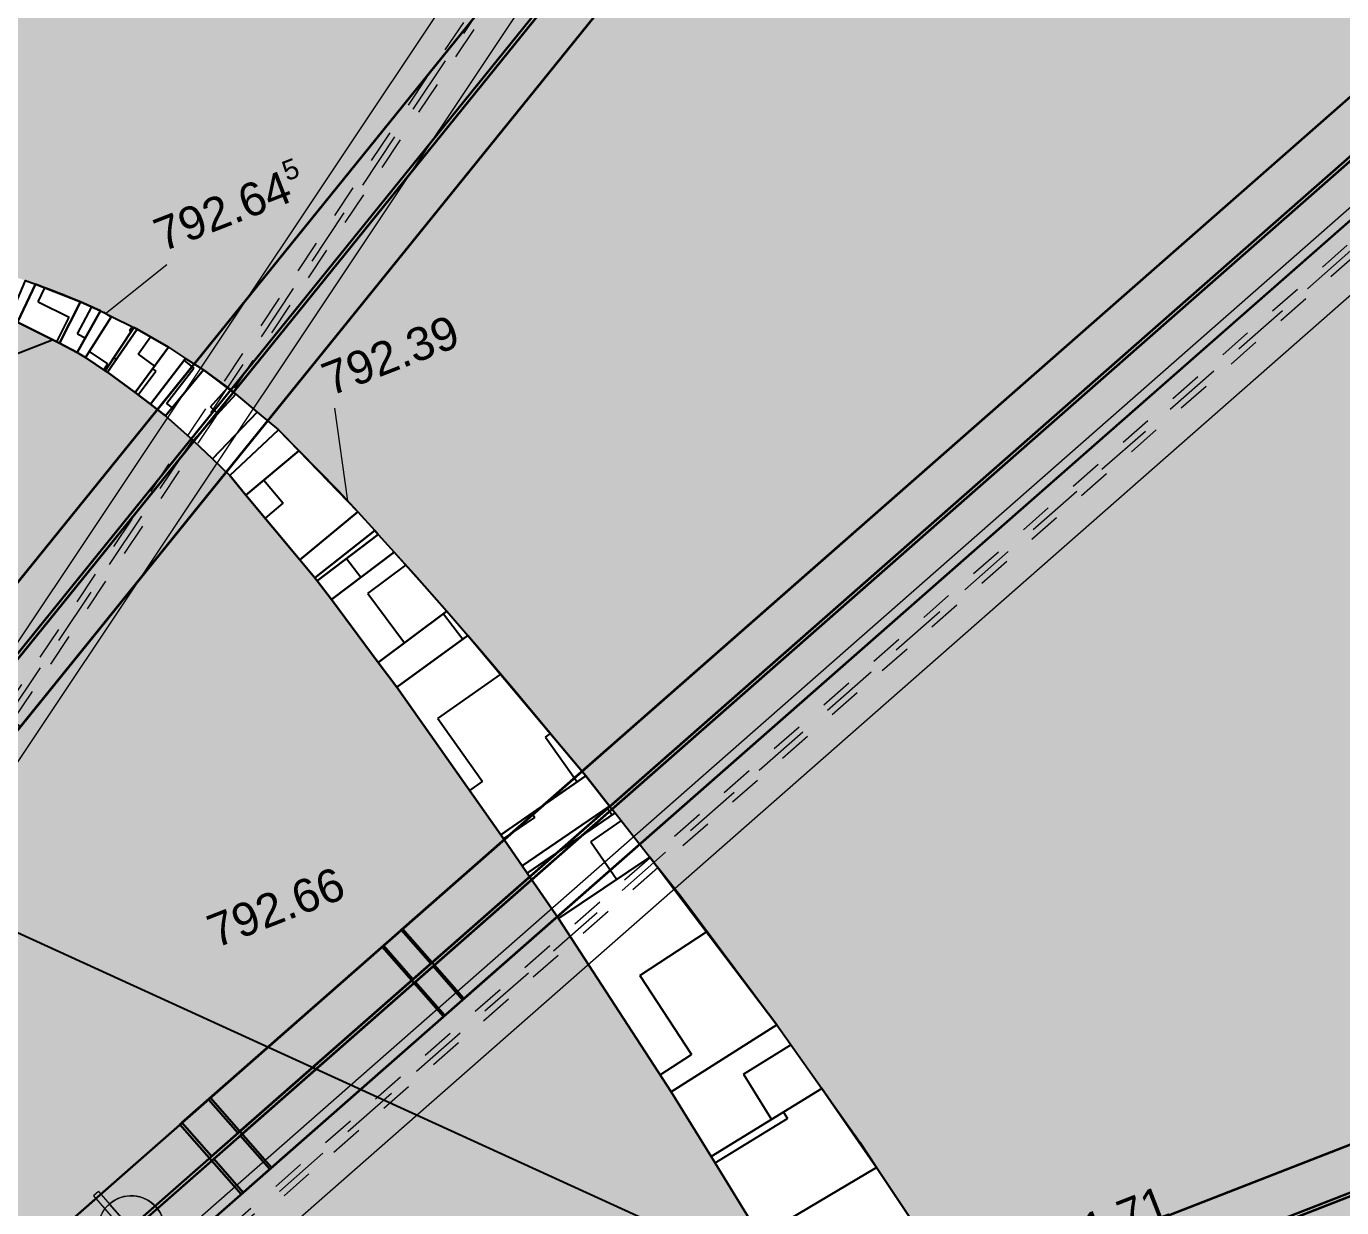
# Model space of a CAD drawing. Header units: metres. Extents: x 2688466 to 2688595, y 1221626 to 1221756.
# Drawn here: x 2688529.826 to 2688533.793, y 1221698.799 to 1221702.36 of the extents above; entities that cross this region are included whole.
import ezdxf

# ---------------------------------------------------------------- set-up
doc = ezdxf.new("R2010")
doc.units = ezdxf.units.M
for name, pattern in [('AUSGEZOGEN', [0]), ('STRICHPUNKT2_S5', [0.24, 0.175, -0.065]), ('VERDECKT2_S2', [0.15, 0.1, -0.05])]:
    doc.linetypes.add(name, pattern=pattern)
doc.layers.add('_3700', color=7, linetype='Continuous')
doc.layers.add('_3705', color=7, linetype='Continuous')
for name, color, linetype, lineweight in [('Beton Ansicht', 7, 'AUSGEZOGEN', 35), ('Schnittbeschriftung', 7, 'AUSGEZOGEN', 50), ('Stahl', 5, 'AUSGEZOGEN', 25), ('Standard', 7, 'AUSGEZOGEN', 13)]:
    doc.layers.add(name, color=color, linetype=linetype, lineweight=lineweight)
doc.styles.add('ARIAL', font='arial.ttf')

# ---------------------------------------------------------------- blocks, each defined once
blk = doc.blocks.new('Bodenanker CH_2_$F1')
at = {"layer": '_3700', "color": 7, "linetype": 'AUSGEZOGEN', "lineweight": 13, "transparency": 33554687}
for p, q in [((0.1651, 0.1665), (6.6104, 2.5124)), ((0.2335, -0.0214), (6.6788, 2.3245))]:
    blk.add_line(p, q, dxfattribs=at)
at = {"layer": '_3700', "color": 7, "linetype": 'VERDECKT2_S2', "lineweight": 13, "transparency": 33554687}
for p, q in [((0.1928, 0.0904), (6.6381, 2.4363)), ((0.2058, 0.0547), (6.6511, 2.4006))]:
    blk.add_line(p, q, dxfattribs=at)
at = {"layer": '_3705', "color": 202, "linetype": 'STRICHPUNKT2_S5', "lineweight": 20, "transparency": 33554687}
blk.add_line((-0.4839, -0.1761), (6.9769, 2.5394), dxfattribs=at)
blk = doc.blocks.new('Bodenanker CH_3_$F1')
at = {"layer": '_3700', "color": 7, "linetype": 'AUSGEZOGEN', "lineweight": 13, "transparency": 33554687}
for p, q in [((0.1164, 0.2036), (5.7349, 4.1377)), ((0.2311, 0.0398), (5.8496, 3.9739))]:
    blk.add_line(p, q, dxfattribs=at)
at = {"layer": '_3700', "color": 7, "linetype": 'VERDECKT2_S2', "lineweight": 13, "transparency": 33554687}
for p, q in [((0.1629, 0.1372), (5.7814, 4.0714)), ((0.1847, 0.1061), (5.8032, 4.0402))]:
    blk.add_line(p, q, dxfattribs=at)
at = {"layer": '_3705', "color": 202, "linetype": 'STRICHPUNKT2_S5', "lineweight": 20, "transparency": 33554687}
blk.add_line((-0.4218, -0.2954), (6.0819, 4.2586), dxfattribs=at)
blk = doc.blocks.new('Bodenanker CH_6_$F1')
at = {"layer": '_3700', "color": 7, "linetype": 'AUSGEZOGEN', "lineweight": 13, "transparency": 33554687}
for p, q in [((-0.0513, 0.141), (-0.0701, 0.1341)), ((-0.0701, 0.1341), (0.0325, -0.1478)), ((-0.0701, 0.1341), (0.0325, -0.1478)), ((-0.0513, 0.141), (0.0513, -0.141)), ((0.0342, -0.094), (-0.0342, 0.094)), ((-0.0342, 0.094), (-0.0342, 0.094)), ((-0.0342, 0.094), (-0.0342, 0.094)), ((-0.0087, 0.024), (-0.0087, 0.024)), ((-0.0087, 0.024), (-0.0087, 0.024)), ((0.0087, -0.024), (0.0087, -0.024)), ((0.0087, -0.024), (0.0087, -0.024)), ((0.0342, -0.094), (0.0342, -0.094)), ((0.0342, -0.094), (0.0342, -0.094)), ((0.0513, -0.141), (0.0325, -0.1478))]:
    blk.add_line(p, q, dxfattribs=at)
at = {"layer": '_3700', "color": 7, "linetype": 'VERDECKT2_S2', "lineweight": 13, "transparency": 33554687}
for p, q in [((-0.0087, 0.024), (-0.0087, 0.024)), ((0.0087, -0.024), (0.0087, -0.024))]:
    blk.add_line(p, q, dxfattribs=at)
at = {"layer": '_3700', "color": 7, "linetype": 'AUSGEZOGEN', "lineweight": 13, "transparency": 33554687}
for radius in [0.1, 0.1, 0.0255]:
    blk.add_circle((0, 0), radius, dxfattribs=at)
blk.add_arc((0, 0), 0.1, 290, 110, dxfattribs=at)
blk.add_arc((0, 0), 0.1, 290, 110, dxfattribs=at)
at = {"layer": '_3700', "color": 7, "linetype": 'VERDECKT2_S2', "lineweight": 13, "transparency": 33554687}
blk.add_arc((0, 0), 0.0255, 290, 110, dxfattribs=at)
at = {"layer": '_3705', "color": 202, "linetype": 'STRICHPUNKT2_S5', "lineweight": 20, "transparency": 33554687}
blk.add_line((-0.0188, -0.0068), (0, 0), dxfattribs=at)
at = {"layer": 'Standard', "color": 52, "linetype": 'AUSGEZOGEN', "lineweight": 100, "transparency": 33554687}
blk.add_line((0, 0), (-0.2819, -0.1026), dxfattribs=at)
blk = doc.blocks.new('Profilbauteil_18')
at = {"layer": 'Stahl', "transparency": 33554687}
for points in [[(0.0508, -0.1305), (-7.6206, -3.1179), (-7.7222, -2.857), (-0.0508, 0.1305)], [(-0.0508, 0.1305), (-7.7222, -2.857), (-7.7151, -2.8542), (-0.0508, 0.1305)], [(-0.0508, 0.1305), (-7.7151, -2.8542), (-7.6662, -2.9798), (-0.0019, 0.0049)], [(-0.0019, 0.0049), (-7.5701, -2.9424), (-7.619, -2.8168), (-0.0508, 0.1305)], [(-0.0508, 0.1305), (-7.619, -2.8168), (-7.6119, -2.8141), (-0.0508, 0.1305)], [(-0.0508, 0.1305), (-7.6119, -2.8141), (-7.5103, -3.075), (0.0508, -0.1305)], [(-0.0019, 0.0049), (-7.6662, -2.9798), (-7.5701, -2.9424), (-0.0019, 0.0049)], [(0.0019, -0.0049), (-7.5663, -2.9522), (-7.6624, -2.9896), (0.0019, -0.0049)], [(0.0019, -0.0049), (-7.6624, -2.9896), (-7.6135, -3.1152), (0.0508, -0.1305)], [(0.0508, -0.1305), (-7.5174, -3.0777), (-7.5663, -2.9522), (0.0019, -0.0049)]]:
    blk.add_lwpolyline(points, close=True, dxfattribs=at)
blk = doc.blocks.new('Profilbauteil_26')
at = {"layer": 'Stahl', "transparency": 33554687}
for points in [[(0.0922, -0.1141), (-4.4664, -6.9435), (-4.6993, -6.788), (-0.0922, 0.1141)], [(-0.0922, 0.1141), (-4.6993, -6.788), (-4.695, -6.7816), (-0.0922, 0.1141)], [(-0.0922, 0.1141), (-4.695, -6.7816), (-4.5829, -6.8564), (-0.0035, 0.0043)], [(-0.0035, 0.0043), (-4.5247, -6.7693), (-4.6368, -6.6945), (-0.0922, 0.1141)], [(-0.0922, 0.1141), (-4.6368, -6.6945), (-4.6325, -6.6881), (-0.0922, 0.1141)], [(-0.0922, 0.1141), (-4.6325, -6.6881), (-4.3996, -6.8435), (0.0922, -0.1141)], [(-0.0035, 0.0043), (-4.5829, -6.8564), (-4.5247, -6.7693), (-0.0035, 0.0043)], [(0.0035, -0.0043), (-4.516, -6.7751), (-4.5742, -6.8622), (0.0035, -0.0043)], [(0.0035, -0.0043), (-4.5742, -6.8622), (-4.4621, -6.9371), (0.0922, -0.1141)], [(0.0922, -0.1141), (-4.4039, -6.85), (-4.516, -6.7751), (0.0035, -0.0043)], [(0.0922, -0.1141), (-4.4621, -6.9371), (-4.4664, -6.9435), (0.0922, -0.1141)], [(0.0922, -0.1141), (-4.3996, -6.8435), (-4.4039, -6.85), (0.0922, -0.1141)]]:
    blk.add_lwpolyline(points, close=True, dxfattribs=at)
blk = doc.blocks.new('Profilbauteil_27')
at = {"layer": 'Stahl', "transparency": 33554687}
for points in [[(0.0922, -0.1141), (-5.1401, -7.9529), (-5.373, -7.7974), (-0.0922, 0.1141)], [(-0.0922, 0.1141), (-5.373, -7.7974), (-5.368, -7.7899), (-0.0922, 0.1141)], [(-0.0922, 0.1141), (-5.368, -7.7899), (-5.2559, -7.8647), (-0.0035, 0.0043)], [(-0.0035, 0.0043), (-5.1875, -7.7622), (-5.2996, -7.6874), (-0.0922, 0.1141)], [(-0.0922, 0.1141), (-5.2996, -7.6874), (-5.2945, -7.6799), (-0.0922, 0.1141)], [(-0.0922, 0.1141), (-5.2945, -7.6799), (-5.0616, -7.8353), (0.0922, -0.1141)], [(-0.0035, 0.0043), (-5.2559, -7.8647), (-5.1875, -7.7622), (-0.0035, 0.0043)], [(0.0035, -0.0043), (-5.1788, -7.7681), (-5.2471, -7.8705), (0.0035, -0.0043)], [(0.0035, -0.0043), (-5.2471, -7.8705), (-5.1351, -7.9453), (0.0922, -0.1141)], [(0.0922, -0.1141), (-5.0667, -7.8429), (-5.1788, -7.7681), (0.0035, -0.0043)], [(0.0922, -0.1141), (-5.1351, -7.9453), (-5.1401, -7.9529), (0.0922, -0.1141)], [(0.0922, -0.1141), (-5.0616, -7.8353), (-5.0667, -7.8429), (0.0922, -0.1141)]]:
    blk.add_lwpolyline(points, close=True, dxfattribs=at)
blk = doc.blocks.new('Profilbauteil_28')
at = {"layer": 'Stahl', "transparency": 33554687}
for points in [[(0.0784, -0.1175), (-5.3235, -4.8596), (-5.5082, -4.6492), (-0.0784, 0.1175)], [(-0.0784, 0.1175), (-5.5082, -4.6492), (-5.5043, -4.6457), (-0.0784, 0.1175)], [(-0.0784, 0.1175), (-5.5043, -4.6457), (-5.4154, -4.747), (-0.0029, 0.0044)], [(-0.0029, 0.0044), (-5.3615, -4.6997), (-5.4504, -4.5984), (-0.0784, 0.1175)], [(-0.0784, 0.1175), (-5.4504, -4.5984), (-5.4464, -4.5949), (-0.0784, 0.1175)], [(-0.0784, 0.1175), (-5.4464, -4.5949), (-5.2617, -4.8053), (0.0784, -0.1175)], [(-0.0029, 0.0044), (-5.4154, -4.747), (-5.3615, -4.6997), (-0.0029, 0.0044)], [(0.0029, -0.0044), (-5.3546, -4.7076), (-5.4084, -4.7549), (0.0029, -0.0044)], [(0.0029, -0.0044), (-5.4084, -4.7549), (-5.3195, -4.8561), (0.0784, -0.1175)], [(0.0784, -0.1175), (-5.2657, -4.8088), (-5.3546, -4.7076), (0.0029, -0.0044)], [(0.0784, -0.1175), (-5.3195, -4.8561), (-5.3235, -4.8596), (0.0784, -0.1175)], [(0.0784, -0.1175), (-5.2617, -4.8053), (-5.2657, -4.8088), (0.0784, -0.1175)], [(-5.4464, -4.5949), (-5.4504, -4.5984), (-5.3615, -4.6997), (-5.4154, -4.747), (-5.5043, -4.6457), (-5.5082, -4.6492), (-5.3235, -4.8596), (-5.3195, -4.8561), (-5.4084, -4.7549), (-5.3546, -4.7076), (-5.2657, -4.8088), (-5.2617, -4.8053)]]:
    blk.add_lwpolyline(points, close=True, dxfattribs=at)
blk = doc.blocks.new('Profilbauteil_29')
at = {"layer": 'Stahl', "transparency": 33554687}
for points in [[(0.0784, -0.1175), (-5.9484, -5.4082), (-6.1332, -5.1978), (-0.0784, 0.1175)], [(-0.0784, 0.1175), (-6.1332, -5.1978), (-6.1273, -5.1926), (-0.0784, 0.1175)], [(-0.0784, 0.1175), (-6.1273, -5.1926), (-6.0384, -5.2939), (-0.0029, 0.0044)], [(-0.0029, 0.0044), (-5.9585, -5.2237), (-6.0474, -5.1225), (-0.0784, 0.1175)], [(-0.0784, 0.1175), (-6.0474, -5.1225), (-6.0415, -5.1173), (-0.0784, 0.1175)], [(-0.0784, 0.1175), (-6.0415, -5.1173), (-5.8567, -5.3277), (0.0784, -0.1175)], [(-0.0029, 0.0044), (-6.0384, -5.2939), (-5.9585, -5.2237), (-0.0029, 0.0044)], [(0.0029, -0.0044), (-5.9515, -5.2316), (-6.0314, -5.3018), (0.0029, -0.0044)], [(0.0029, -0.0044), (-6.0314, -5.3018), (-5.9425, -5.403), (0.0784, -0.1175)], [(0.0784, -0.1175), (-5.8626, -5.3329), (-5.9515, -5.2316), (0.0029, -0.0044)], [(0.0784, -0.1175), (-5.9425, -5.403), (-5.9484, -5.4082), (0.0784, -0.1175)], [(0.0784, -0.1175), (-5.8567, -5.3277), (-5.8626, -5.3329), (0.0784, -0.1175)], [(-6.0415, -5.1173), (-6.0474, -5.1225), (-5.9585, -5.2237), (-6.0384, -5.2939), (-6.1273, -5.1926), (-6.1332, -5.1978), (-5.9484, -5.4082), (-5.9425, -5.403), (-6.0314, -5.3018), (-5.9515, -5.2316), (-5.8626, -5.3329), (-5.8567, -5.3277)]]:
    blk.add_lwpolyline(points, close=True, dxfattribs=at)
blk = doc.blocks.new('Profilbauteil_30')
at = {"layer": 'Stahl', "transparency": 33554687}
for points in [[(0.0784, -0.1175), (-6.8729, -6.2198), (-7.0577, -6.0094), (-0.0784, 0.1175)], [(-0.0784, 0.1175), (-7.0577, -6.0094), (-7.0507, -6.0033), (-0.0784, 0.1175)], [(-0.0784, 0.1175), (-7.0507, -6.0033), (-6.9619, -6.1046), (-0.0029, 0.0044)], [(-0.0029, 0.0044), (-6.8682, -6.0224), (-6.9571, -5.9211), (-0.0784, 0.1175)], [(-0.0784, 0.1175), (-6.9571, -5.9211), (-6.9502, -5.915), (-0.0784, 0.1175)], [(-0.0784, 0.1175), (-6.9502, -5.915), (-6.7655, -6.1255), (0.0784, -0.1175)], [(-0.0029, 0.0044), (-6.9619, -6.1046), (-6.8682, -6.0224), (-0.0029, 0.0044)], [(0.0029, -0.0044), (-6.8613, -6.0303), (-6.9549, -6.1125), (0.0029, -0.0044)], [(0.0029, -0.0044), (-6.9549, -6.1125), (-6.866, -6.2137), (0.0784, -0.1175)], [(0.0784, -0.1175), (-6.7724, -6.1315), (-6.8613, -6.0303), (0.0029, -0.0044)], [(0.0784, -0.1175), (-6.866, -6.2137), (-6.8729, -6.2198), (0.0784, -0.1175)], [(0.0784, -0.1175), (-6.7655, -6.1255), (-6.7724, -6.1315), (0.0784, -0.1175)]]:
    blk.add_lwpolyline(points, close=True, dxfattribs=at)
blk = doc.blocks.new('Profilbauteil_31')
at = {"layer": 'Stahl', "transparency": 33554687}
for points in [[(0.0508, -0.1305), (-6.7993, -2.7981), (-6.901, -2.5372), (-0.0508, 0.1305)], [(-0.0508, 0.1305), (-6.901, -2.5372), (-6.8962, -2.5353), (-0.0508, 0.1305)], [(-0.0508, 0.1305), (-6.8962, -2.5353), (-6.8473, -2.6609), (-0.0019, 0.0049)], [(-0.0019, 0.0049), (-6.7829, -2.6358), (-6.8318, -2.5103), (-0.0508, 0.1305)], [(-0.0508, 0.1305), (-6.8318, -2.5103), (-6.8271, -2.5084), (-0.0508, 0.1305)], [(-0.0508, 0.1305), (-6.8271, -2.5084), (-6.7255, -2.7693), (0.0508, -0.1305)], [(-0.0019, 0.0049), (-6.8473, -2.6609), (-6.7829, -2.6358), (-0.0019, 0.0049)], [(0.0019, -0.0049), (-6.7791, -2.6456), (-6.8435, -2.6707), (0.0019, -0.0049)], [(0.0019, -0.0049), (-6.8435, -2.6707), (-6.7946, -2.7963), (0.0508, -0.1305)], [(0.0508, -0.1305), (-6.7302, -2.7712), (-6.7791, -2.6456), (0.0019, -0.0049)]]:
    blk.add_lwpolyline(points, close=True, dxfattribs=at)

msp = doc.modelspace()

# ---------------------------------------------------------------- hatches: boundary and pattern name
at = {"layer": 'Standard', "linetype": 'AUSGEZOGEN', "lineweight": 13, "transparency": 33554559}
h = msp.add_hatch(color=7, dxfattribs=at)
h.set_gradient(color1=(227, 227, 227), color2=(227, 227, 227), one_color=1)
h.paths.add_polyline_path([(2688537.2932, 1221703.411), (2688534.6707, 1221707.3438), (2688529.4363, 1221709.6422), (2688530.2113, 1221707.6521), (2688530.09, 1221707.6702), (2688529.3267, 1221707.711), (2688528.5628, 1221707.6797), (2688528.4399, 1221707.663), (2688528.287, 1221707.6506), (2688527.9982, 1221707.6028), (2688527.8054, 1221707.5766), (2688527.7232, 1221707.5574), (2688527.6239, 1221707.5409), (2688527.2486, 1221707.4464), (2688527.061, 1221707.4025), (2688527.0198, 1221707.3887), (2688526.9722, 1221707.3767), (2688526.4706, 1221707.205), (2688526.336, 1221707.1599), (2688525.6623, 1221706.8965), (2688524.468, 1221706.4314), (2688524.7856, 1221705.616), (2688523.9701, 1221705.2984), (2688524.587, 1221703.7143), (2688524.5871, 1221703.7143), (2688525.5216, 1221701.3149), (2688526.2019, 1221701.5798), (2688525.8843, 1221702.3952), (2688527.2821, 1221702.9395), (2688527.5996, 1221702.1242), (2688528.0655, 1221702.3056), (2688528.3558, 1221701.5602), (2688528.4248, 1221701.5848), (2688528.4732, 1221701.602), (2688528.6094, 1221701.6413), (2688528.6995, 1221701.662), (2688528.7678, 1221701.6744), (2688528.7722, 1221701.6752), (2688528.7733, 1221701.6754), (2688528.8063, 1221701.6813), (2688528.8533, 1221701.6876), (2688528.8558, 1221701.688), (2688528.8557, 1221701.6879), (2688528.8576, 1221701.6882), (2688528.8683, 1221701.6896), (2688528.8677, 1221701.6895), (2688528.8922, 1221701.6928), (2688528.8959, 1221701.6933), (2688528.9121, 1221701.6948), (2688528.9111, 1221701.6947), (2688528.9365, 1221701.6971), (2688528.936, 1221701.6971), (2688528.936, 1221701.6971), (2688528.9361, 1221701.6971), (2688528.9663, 1221701.6999), (2688528.9755, 1221701.7008), (2688529.0004, 1221701.7022), (2688528.9869, 1221701.7014), (2688529.0513, 1221701.7051), (2688529.0532, 1221701.7052), (2688529.1642, 1221701.7066), (2688529.2617, 1221701.7031), (2688529.3489, 1221701.6962), (2688529.4994, 1221701.6759), (2688529.6403, 1221701.6468), (2688529.727, 1221701.624), (2688529.806, 1221701.5996), (2688529.8134, 1221701.5973), (2688529.8966, 1221701.5678), (2688529.9524, 1221701.5458), (2688530.0379, 1221701.5085), (2688530.0482, 1221701.5034), (2688530.1383, 1221701.4582), (2688530.1585, 1221701.4481), (2688530.1605, 1221701.447), (2688530.2551, 1221701.3924), (2688530.3606, 1221701.324), (2688530.4391, 1221701.267), (2688530.4533, 1221701.2551), (2688530.5871, 1221701.1433), (2688530.6479, 1221701.0805), (2688530.6484, 1221701.081), (2688530.7668, 1221700.9605), (2688530.8776, 1221700.8398), (2688530.8878, 1221700.8285), (2688530.8887, 1221700.8274), (2688530.9357, 1221700.7753), (2688531.094, 1221700.5965), (2688531.1818, 1221700.4964), (2688531.2947, 1221700.3641), (2688531.5106, 1221700.1035), (2688531.5158, 1221700.0972), (2688531.7999, 1221699.7378), (2688532.0727, 1221699.3733), (2688532.2253, 1221699.1578), (2688532.3904, 1221698.9204), (2688532.6371, 1221698.5496), (2688532.8439, 1221698.2202), (2688532.8956, 1221698.117), (2688533.2618, 1221697.1767), (2688533.2714, 1221697.1797), (2688533.4222, 1221696.7926), (2688539.0211, 1221698.9731)], flags=0)
h = msp.add_hatch(color=7, dxfattribs=at)
h.set_gradient(color1=(199, 199, 199), color2=(199, 199, 199), one_color=1)
h.paths.add_polyline_path([(2688529.7752, 1221701.4795), (2688529.7603, 1221701.4854), (2688529.7204, 1221701.5018), (2688529.6584, 1221701.5232), (2688529.5609, 1221701.5538), (2688529.498, 1221701.5712), (2688529.4435, 1221701.5832), (2688529.4016, 1221701.5916), (2688529.2252, 1221701.6267), (2688529.1297, 1221701.6363), (2688529.1074, 1221701.6385), (2688529.1085, 1221701.6226), (2688528.9595, 1221701.6494), (2688528.9238, 1221701.653), (2688528.9191, 1221701.6562), (2688528.915, 1221701.657), (2688528.9032, 1221701.6607), (2688528.8998, 1221701.6615), (2688528.8863, 1221701.6659), (2688528.8814, 1221701.6665), (2688528.8711, 1221701.6685), (2688528.8662, 1221701.6687), (2688528.8602, 1221701.6695), (2688528.8546, 1221701.6706), (2688528.8517, 1221701.6715), (2688528.7739, 1221701.663), (2688528.6568, 1221701.6437), (2688528.4735, 1221701.601), (2688528.4478, 1221701.593), (2688528.3558, 1221701.5602), (2688528.0655, 1221702.3056), (2688527.5996, 1221702.1242), (2688527.8264, 1221701.5418), (2688527.0623, 1221701.2442), (2688527.0678, 1221701.23), (2688527.0525, 1221701.2555), (2688527.2295, 1221700.8013), (2688527.7394, 1221700.5705), (2688529.9069, 1221701.4146), (2688529.7997, 1221701.4683)], flags=0)
at = {"layer": 'Standard', "linetype": 'AUSGEZOGEN', "lineweight": 25, "transparency": 33554687}
h = msp.add_hatch(dxfattribs=at)
h.set_pattern_fill('MUSTER', scale=0.0975, angle=335.52, style=0, pattern_type=2)
h.set_pattern_definition([(335.52, (2688528.30227, 1221731.25167), (0.12913695, 0.0483337), [0.0975, -0.0975]), (65.52, (2688528.30227, 1221731.25167), (-0.0483337, 0.12913695), [0.0975, -0.0975])])
h.paths.add_polyline_path([(2688529.8542, 1221701.5828), (2688529.8237, 1221701.5937), (2688529.7752, 1221701.4795), (2688529.7997, 1221701.4683)], flags=0)
h = msp.add_hatch(dxfattribs=at)
h.set_pattern_fill('MUSTER', scale=0.105, angle=333.59, style=0, pattern_type=2)
h.set_pattern_definition([(333.59, (2688528.32549, 1221731.24968), (0.1407447, 0.04733848), [0.105, -0.105]), (63.59, (2688528.32549, 1221731.24968), (-0.04733848, 0.1407447), [0.105, -0.105])])
h.paths.add_polyline_path([(2688529.9898, 1221701.5295), (2688529.8542, 1221701.5828), (2688529.7997, 1221701.4683), (2688529.9262, 1221701.4049)], flags=0)
h = msp.add_hatch(dxfattribs=at)
h.set_pattern_fill('MUSTER', scale=0.0075, angle=163.46, style=0, pattern_type=2)
h.set_pattern_definition([(163.46, (2688528.0253504, 1221731.144891), (-0.009324794, -0.0050545242), [0.0075, -0.0075]), (253.46, (2688528.0253504, 1221731.144891), (0.0050545242, -0.009324794), [0.0075, -0.0075])])
h.paths.add_polyline_path([(2688529.8542, 1221701.5828), (2688529.9898, 1221701.5295), (2688529.9524, 1221701.5458), (2688529.8966, 1221701.5678)], flags=0)
h = msp.add_hatch(dxfattribs=at)
h.set_pattern_fill('MUSTER', scale=0.105, angle=332.28, style=0, pattern_type=2)
h.set_pattern_definition([(332.28, (2688528.32758, 1221731.24322), (0.14179015, 0.04410842), [0.105, -0.105]), (62.28, (2688528.32758, 1221731.24322), (-0.04410842, 0.14179015), [0.105, -0.105])])
h.paths.add_polyline_path([(2688530.0502, 1221701.5024), (2688529.9898, 1221701.5295), (2688529.9262, 1221701.4049), (2688529.9792, 1221701.3769)], flags=0)
h = msp.add_hatch(dxfattribs=at)
h.set_pattern_fill('MUSTER', scale=0.1125, angle=328.72, style=0, pattern_type=2)
h.set_pattern_definition([(328.72, (2688528.35312, 1221731.23047), (0.15455936, 0.03773467), [0.1125, -0.1125]), (58.72, (2688528.35312, 1221731.23047), (-0.03773467, 0.15455936), [0.1125, -0.1125])])
h.paths.add_polyline_path([(2688530.0834, 1221701.4857), (2688530.0502, 1221701.5024), (2688529.9792, 1221701.3769), (2688530.0046, 1221701.3613)], flags=0)
h = msp.add_hatch(dxfattribs=at)
h.set_pattern_fill('MUSTER', scale=0.0075, angle=159.34, style=0, pattern_type=2)
h.set_pattern_definition([(159.34, (2688528.024672, 1221731.146257), (-0.009663842, -0.0043715166), [0.0075, -0.0075]), (249.34, (2688528.024672, 1221731.146257), (0.0043715166, -0.009663842), [0.0075, -0.0075])])
h.paths.add_polyline_path([(2688529.9898, 1221701.5295), (2688530.0502, 1221701.5024), (2688530.0379, 1221701.5085)], flags=0)
h = msp.add_hatch(dxfattribs=at)
h.set_pattern_fill('MUSTER', scale=0.12, angle=326.56, style=0, pattern_type=2)
h.set_pattern_definition([(326.56, (2688528.37653, 1221731.22302), (0.1662632, 0.034008), [0.12, -0.12]), (56.56, (2688528.37653, 1221731.22302), (-0.034008, 0.1662632), [0.12, -0.12])])
h.paths.add_polyline_path([(2688530.1501, 1221701.4523), (2688530.0834, 1221701.4857), (2688530.0046, 1221701.3613), (2688530.0641, 1221701.3218)], flags=0)
at = {"layer": 'Standard', "linetype": 'AUSGEZOGEN', "lineweight": 13, "transparency": 33554559}
h = msp.add_hatch(color=7, dxfattribs=at)
h.set_gradient(color1=(160, 160, 160), color2=(160, 160, 160), one_color=1)
h.paths.add_polyline_path([(2688530.7463, 1221700.6317), (2688530.703, 1221700.6879), (2688530.6959, 1221700.6975), (2688530.6513, 1221700.7521), (2688530.4887, 1221700.947), (2688530.4397, 1221701.0055), (2688530.3874, 1221701.0559), (2688530.3291, 1221701.1116), (2688530.2458, 1221701.186), (2688530.2011, 1221701.2209), (2688530.1544, 1221701.2562), (2688530.0707, 1221701.3174), (2688530.0641, 1221701.3218), (2688530.0046, 1221701.3613), (2688529.9792, 1221701.3769), (2688529.9262, 1221701.4049), (2688529.9069, 1221701.4146), (2688527.7394, 1221700.5705), (2688532.1224, 1221698.5671), (2688532.0392, 1221698.7115), (2688531.8919, 1221698.953), (2688531.7714, 1221699.1479), (2688531.4308, 1221699.6702), (2688531.3368, 1221699.807), (2688531.3216, 1221699.8292), (2688531.2577, 1221699.9226), (2688530.9438, 1221700.3676), (2688530.8878, 1221700.4418)], flags=0)
at = {"layer": 'Standard', "linetype": 'AUSGEZOGEN', "lineweight": 25, "transparency": 33554687}
h = msp.add_hatch(dxfattribs=at)
h.set_pattern_fill('MUSTER', scale=0.12, angle=326.64, style=0, pattern_type=2)
h.set_pattern_definition([(326.64, (2688528.37643, 1221731.22348), (0.16621557, 0.0342401), [0.12, -0.12]), (56.64, (2688528.37643, 1221731.22348), (-0.0342401, 0.16621557), [0.12, -0.12])])
h.paths.add_polyline_path([(2688530.1605, 1221701.447), (2688530.1501, 1221701.4523), (2688530.0641, 1221701.3218), (2688530.0707, 1221701.3174)], flags=0)
h = msp.add_hatch(dxfattribs=at)
h.set_pattern_fill('MUSTER', scale=0.1275, angle=323.92, style=0, pattern_type=2)
h.set_pattern_definition([(323.92, (2688528.40026, 1221731.21092), (0.1781315, 0.02795836), [0.1275, -0.1275]), (53.92, (2688528.40026, 1221731.21092), (-0.02795836, 0.1781315), [0.1275, -0.1275])])
h.paths.add_polyline_path([(2688530.2551, 1221701.3924), (2688530.1605, 1221701.447), (2688530.0707, 1221701.3174), (2688530.1544, 1221701.2562)], flags=0)
h = msp.add_hatch(dxfattribs=at)
h.set_pattern_fill('MUSTER', scale=0.0075, angle=158.87, style=0, pattern_type=2)
h.set_pattern_definition([(158.87, (2688528.024601, 1221731.146416), (-0.0096993762, -0.0042920975), [0.0075, -0.0075]), (248.87, (2688528.024601, 1221731.146416), (0.0042920975, -0.0096993762), [0.0075, -0.0075])])
h.paths.add_polyline_path([(2688530.1501, 1221701.4523), (2688530.1605, 1221701.447), (2688530.1605, 1221701.447), (2688530.1585, 1221701.4481)], flags=0)
h = msp.add_hatch(dxfattribs=at)
h.set_pattern_fill('MUSTER', scale=0.0075, angle=156.13, style=0, pattern_type=2)
h.set_pattern_definition([(156.13, (2688528.024213, 1221731.147353), (-0.009893466, -0.0038235235), [0.0075, -0.0075]), (246.13, (2688528.024213, 1221731.147353), (0.0038235235, -0.009893466), [0.0075, -0.0075])])
h.paths.add_polyline_path([(2688530.1605, 1221701.447), (2688530.1605, 1221701.447), (2688530.2551, 1221701.3924), (2688530.25, 1221701.3957)], flags=0)
h = msp.add_hatch(dxfattribs=at)
h.set_pattern_fill('MUSTER', scale=0.1275, angle=323.14, style=0, pattern_type=2)
h.set_pattern_definition([(323.14, (2688528.40099, 1221731.20606), (0.1784956, 0.02553083), [0.1275, -0.1275]), (53.14, (2688528.40099, 1221731.20606), (-0.02553083, 0.1784956), [0.1275, -0.1275])])
h.paths.add_polyline_path([(2688530.3066, 1221701.359), (2688530.2551, 1221701.3924), (2688530.1544, 1221701.2562), (2688530.2011, 1221701.2209)], flags=0)
h = msp.add_hatch(dxfattribs=at)
h.set_pattern_fill('MUSTER', scale=0.135, angle=322.13, style=0, pattern_type=2)
h.set_pattern_definition([(322.13, (2688528.42288, 1221731.2024), (0.1894425, 0.02369704), [0.135, -0.135]), (52.13, (2688528.42288, 1221731.2024), (-0.02369704, 0.1894425), [0.135, -0.135])])
h.paths.add_polyline_path([(2688530.3606, 1221701.324), (2688530.3066, 1221701.359), (2688530.2011, 1221701.2209), (2688530.2458, 1221701.186)], flags=0)
h = msp.add_hatch(dxfattribs=at)
h.set_pattern_fill('MUSTER', scale=0.1425, angle=318.31, style=0, pattern_type=2)
h.set_pattern_definition([(318.31, (2688528.44638, 1221731.17827), (0.20118924, 0.0116357), [0.1425, -0.1425]), (48.31, (2688528.44638, 1221731.17827), (-0.0116357, 0.20118924), [0.1425, -0.1425])])
h.paths.add_polyline_path([(2688530.4577, 1221701.2514), (2688530.3606, 1221701.324), (2688530.2458, 1221701.186), (2688530.3291, 1221701.1116)], flags=0)
h = msp.add_hatch(dxfattribs=at)
h.set_pattern_fill('MUSTER', scale=0.0075, angle=148.12, style=0, pattern_type=2)
h.set_pattern_definition([(148.12, (2688528.0233405, 1221731.150185), (-0.0103297354, -0.002407606), [0.0075, -0.0075]), (238.12, (2688528.0233405, 1221731.150185), (0.002407606, -0.0103297354), [0.0075, -0.0075])])
h.paths.add_polyline_path([(2688530.3606, 1221701.324), (2688530.4577, 1221701.2514), (2688530.4391, 1221701.267)], flags=0)
h = msp.add_hatch(dxfattribs=at)
h.set_pattern_fill('MUSTER', scale=0.15, angle=316.42, style=0, pattern_type=2)
h.set_pattern_definition([(316.42, (2688528.46813, 1221731.16551), (0.2120669, 0.0052569), [0.15, -0.15]), (46.42, (2688528.46813, 1221731.16551), (-0.0052569, 0.2120669), [0.15, -0.15])])
h.paths.add_polyline_path([(2688530.5226, 1221701.1972), (2688530.4577, 1221701.2514), (2688530.3291, 1221701.1116), (2688530.3874, 1221701.0559)], flags=0)
h = msp.add_hatch(dxfattribs=at)
h.set_pattern_fill('MUSTER', scale=0.15, angle=316.13, style=0, pattern_type=2)
h.set_pattern_definition([(316.13, (2688528.46818, 1221731.16337), (0.2120908, 0.00418344), [0.15, -0.15]), (46.13, (2688528.46818, 1221731.16337), (-0.00418344, 0.2120908), [0.15, -0.15])])
h.paths.add_polyline_path([(2688530.5871, 1221701.1433), (2688530.5226, 1221701.1972), (2688530.3874, 1221701.0559), (2688530.4397, 1221701.0055)], flags=0)
h = msp.add_hatch(dxfattribs=at)
h.set_pattern_fill('MUSTER', scale=0.1575, angle=310.06, style=0, pattern_type=2)
h.set_pattern_definition([(310.06, (2688528.48782, 1221731.11664), (0.22191126, -0.0191806), [0.1575, -0.1575]), (40.06, (2688528.48782, 1221731.11664), (0.0191806, 0.22191126), [0.1575, -0.1575])])
h.paths.add_polyline_path([(2688530.6479, 1221701.0805), (2688530.5871, 1221701.1433), (2688530.4397, 1221701.0055), (2688530.4887, 1221700.947)], flags=0)
h = msp.add_hatch(dxfattribs=at)
h.set_pattern_fill('MUSTER', scale=0.0075, angle=138.07, style=0, pattern_type=2)
h.set_pattern_definition([(138.07, (2688528.022817, 1221731.153864), (-0.0105913796, -0.0005680469), [0.0075, -0.0075]), (228.07, (2688528.022817, 1221731.153864), (0.0005680469, -0.0105913796), [0.0075, -0.0075])])
h.paths.add_polyline_path([(2688530.5871, 1221701.1433), (2688530.6479, 1221701.0805), (2688530.6484, 1221701.081)], flags=0)
h = msp.add_hatch(dxfattribs=at)
h.set_pattern_fill('MUSTER', scale=0.1725, angle=309.88, style=0, pattern_type=2)
h.set_pattern_definition([(309.88, (2688528.52996, 1221731.11146), (0.2429785, -0.0217707), [0.1725, -0.1725]), (39.88, (2688528.52996, 1221731.11146), (0.0217707, 0.2429785), [0.1725, -0.1725])])
h.paths.add_polyline_path([(2688530.8258, 1221700.8962), (2688530.6479, 1221701.0805), (2688530.4887, 1221700.947), (2688530.6513, 1221700.7521)], flags=0)
h = msp.add_hatch(dxfattribs=at)
h.set_pattern_fill('MUSTER', scale=0.015, angle=138.1, style=0, pattern_type=2)
h.set_pattern_definition([(138.1, (2688528.001636, 1221731.152706), (-0.0211821615, -0.001147185), [0.015, -0.015]), (228.1, (2688528.001636, 1221731.152706), (0.001147185, -0.0211821615), [0.015, -0.015])])
h.paths.add_polyline_path([(2688530.6484, 1221701.081), (2688530.6479, 1221701.0805), (2688530.8258, 1221700.8962), (2688530.7668, 1221700.9605)], flags=0)
h = msp.add_hatch(dxfattribs=at)
h.set_pattern_fill('MUSTER', scale=0.1725, angle=309.27, style=0, pattern_type=2)
h.set_pattern_definition([(309.27, (2688528.52947, 1221731.10629), (0.2427329, -0.0243563), [0.1725, -0.1725]), (39.27, (2688528.52947, 1221731.10629), (0.0243563, 0.2427329), [0.1725, -0.1725])])
h.paths.add_polyline_path([(2688530.8776, 1221700.8398), (2688530.8258, 1221700.8962), (2688530.6513, 1221700.7521), (2688530.6959, 1221700.6975)], flags=0)
h = msp.add_hatch(dxfattribs=at)
h.set_pattern_fill('MUSTER', scale=0.1725, angle=306.88, style=0, pattern_type=2)
h.set_pattern_definition([(306.88, (2688528.52701, 1221731.08609), (0.2415061, -0.0344574), [0.1725, -0.1725]), (36.88, (2688528.52701, 1221731.08609), (0.0344574, 0.2415061), [0.1725, -0.1725])])
h.paths.add_polyline_path([(2688530.8878, 1221700.8285), (2688530.8776, 1221700.8398), (2688530.6959, 1221700.6975), (2688530.703, 1221700.6879)], flags=0)
h = msp.add_hatch(dxfattribs=at)
h.set_pattern_fill('MUSTER', scale=0.18, angle=307.62, style=0, pattern_type=2)
h.set_pattern_definition([(307.62, (2688528.5489, 1221731.0896), (0.2524497, -0.0326979), [0.18, -0.18]), (37.62, (2688528.5489, 1221731.0896), (0.0326979, 0.2524497), [0.18, -0.18])])
h.paths.add_polyline_path([(2688530.9357, 1221700.7753), (2688530.8878, 1221700.8285), (2688530.703, 1221700.6879), (2688530.7463, 1221700.6317)], flags=0)
h = msp.add_hatch(dxfattribs=at)
h.set_pattern_fill('MUSTER', scale=0.0075, angle=137.28, style=0, pattern_type=2)
h.set_pattern_definition([(137.28, (2688528.0228036, 1221731.154156), (-0.010598205, -0.0004219625), [0.0075, -0.0075]), (227.28, (2688528.0228036, 1221731.154156), (0.0004219625, -0.010598205), [0.0075, -0.0075])])
h.paths.add_polyline_path([(2688530.8776, 1221700.8398), (2688530.8878, 1221700.8285), (2688530.8792, 1221700.838)], flags=0)
h = msp.add_hatch(dxfattribs=at)
h.set_pattern_fill('MUSTER', scale=0.195, angle=306.73, style=0, pattern_type=2)
h.set_pattern_definition([(306.73, (2688528.5898, 1221731.07567), (0.272904, -0.0396665), [0.195, -0.195]), (36.73, (2688528.5898, 1221731.07567), (0.0396665, 0.272904), [0.195, -0.195])])
h.paths.add_polyline_path([(2688531.094, 1221700.5965), (2688530.9357, 1221700.7753), (2688530.7463, 1221700.6317), (2688530.8878, 1221700.4418)], flags=0)
h = msp.add_hatch(dxfattribs=at)
h.set_pattern_fill('MUSTER', scale=0.015, angle=136.33, style=0, pattern_type=2)
h.set_pattern_definition([(136.33, (2688528.001585, 1221731.154015), (-0.0212074885, -0.000492375), [0.015, -0.015]), (226.33, (2688528.001585, 1221731.154015), (0.000492375, -0.0212074885), [0.015, -0.015])])
h.paths.add_polyline_path([(2688530.9357, 1221700.7753), (2688531.094, 1221700.5965), (2688530.9971, 1221700.707)], flags=0)
h = msp.add_hatch(dxfattribs=at)
h.set_pattern_fill('MUSTER', scale=0.195, angle=307.05, style=0, pattern_type=2)
h.set_pattern_definition([(307.05, (2688528.59024, 1221731.07872), (0.2731212, -0.0381417), [0.195, -0.195]), (37.05, (2688528.59024, 1221731.07872), (0.0381417, 0.2731212), [0.195, -0.195])])
h.paths.add_polyline_path([(2688531.1577, 1221700.5238), (2688531.094, 1221700.5965), (2688530.8878, 1221700.4418), (2688530.9438, 1221700.3676)], flags=0)
at = {"layer": 'Standard', "linetype": 'AUSGEZOGEN', "lineweight": 13, "transparency": 33554559}
h = msp.add_hatch(color=7, dxfattribs=at)
h.set_gradient(color1=(160, 160, 160), color2=(160, 160, 160), one_color=1)
h.paths.add_polyline_path([(2688527.7441, 1221700.5683), (2688529.5034, 1221696.051), (2688532.6752, 1221697.2863), (2688532.5515, 1221697.68), (2688532.4708, 1221697.9383), (2688532.4379, 1221698.001), (2688532.2565, 1221698.3345), (2688532.1224, 1221698.5671)], flags=0)
at = {"layer": 'Standard', "linetype": 'AUSGEZOGEN', "lineweight": 25, "transparency": 33554687}
h = msp.add_hatch(dxfattribs=at)
h.set_pattern_fill('MUSTER', scale=0.2325, angle=305.23, style=0, pattern_type=2)
h.set_pattern_definition([(305.23, (2688528.69207, 1221731.0434), (0.324036, -0.055796), [0.2325, -0.2325]), (35.23, (2688528.69207, 1221731.0434), (0.055796, 0.324036), [0.2325, -0.2325])])
h.paths.add_polyline_path([(2688531.5132, 1221700.1003), (2688531.1577, 1221700.5238), (2688530.9438, 1221700.3676), (2688531.2577, 1221699.9226)], flags=0)
h = msp.add_hatch(dxfattribs=at)
h.set_pattern_fill('MUSTER', scale=0.0375, angle=134.79, style=0, pattern_type=2)
h.set_pattern_definition([(134.79, (2688527.937935, 1221731.15539), (-0.053032652, 0.000194376), [0.0375, -0.0375]), (224.79, (2688527.937935, 1221731.15539), (-0.000194376, -0.053032652), [0.0375, -0.0375])])
h.paths.add_polyline_path([(2688531.1577, 1221700.5238), (2688531.5132, 1221700.1003), (2688531.2947, 1221700.3641), (2688531.1818, 1221700.4964)], flags=0)
h = msp.add_hatch(dxfattribs=at)
h.set_pattern_fill('MUSTER', scale=0.24, angle=304.4, style=0, pattern_type=2)
h.set_pattern_definition([(304.4, (2688528.71124, 1221731.03013), (0.3336193, -0.0624352), [0.24, -0.24]), (34.4, (2688528.71124, 1221731.03013), (0.0624352, 0.3336193), [0.24, -0.24])])
h.paths.add_polyline_path([(2688531.5852, 1221700.0094), (2688531.5132, 1221700.1003), (2688531.2577, 1221699.9226), (2688531.3216, 1221699.8292)], flags=0)
h = msp.add_hatch(dxfattribs=at)
h.set_pattern_fill('MUSTER', scale=0.0075, angle=132.32, style=0, pattern_type=2)
h.set_pattern_definition([(132.32, (2688528.02281, 1221731.155992), (-0.0105950008, 0.000495941), [0.0075, -0.0075]), (222.32, (2688528.02281, 1221731.155992), (-0.000495941, -0.0105950008), [0.0075, -0.0075])])
h.paths.add_polyline_path([(2688531.5132, 1221700.1003), (2688531.5852, 1221700.0094), (2688531.5158, 1221700.0972)], flags=0)
h = msp.add_hatch(dxfattribs=at)
h.set_pattern_fill('MUSTER', scale=0.24, angle=304.31, style=0, pattern_type=2)
h.set_pattern_definition([(304.31, (2688528.71104, 1221731.02908), (0.3335208, -0.0629591), [0.24, -0.24]), (34.31, (2688528.71104, 1221731.02908), (0.0629591, 0.3335208), [0.24, -0.24])])
h.paths.add_polyline_path([(2688531.6017, 1221699.9886), (2688531.5852, 1221700.0094), (2688531.3216, 1221699.8292), (2688531.3368, 1221699.807)], flags=0)
h = msp.add_hatch(dxfattribs=at)
h.set_pattern_fill('MUSTER', scale=0.2475, angle=304.54, style=0, pattern_type=2)
h.set_pattern_definition([(304.54, (2688528.7324, 1221731.0279), (0.3442012, -0.0635454), [0.2475, -0.2475]), (34.54, (2688528.7324, 1221731.0279), (0.0635454, 0.3442012), [0.2475, -0.2475])])
h.paths.add_polyline_path([(2688531.707, 1221699.8553), (2688531.6017, 1221699.9886), (2688531.3368, 1221699.807), (2688531.4308, 1221699.6702)], flags=0)
h = msp.add_hatch(dxfattribs=at)
h.set_pattern_fill('MUSTER', scale=0.285, angle=303.11, style=0, pattern_type=2)
h.set_pattern_definition([(303.11, (2688528.8328, 1221730.98892), (0.3944034, -0.083042), [0.285, -0.285]), (33.11, (2688528.8328, 1221730.98892), (0.083042, 0.3944034), [0.285, -0.285])])
h.paths.add_polyline_path([(2688532.0893, 1221699.3498), (2688531.707, 1221699.8553), (2688531.4308, 1221699.6702), (2688531.7714, 1221699.1479)], flags=0)
h = msp.add_hatch(dxfattribs=at)
h.set_pattern_fill('MUSTER', scale=0.03, angle=131.09, style=0, pattern_type=2)
h.set_pattern_definition([(131.09, (2688527.959345, 1221731.160786), (-0.042327655, 0.002893032), [0.03, -0.03]), (221.09, (2688527.959345, 1221731.160786), (-0.002893032, -0.042327655), [0.03, -0.03])])
h.paths.add_polyline_path([(2688531.707, 1221699.8553), (2688532.0893, 1221699.3498), (2688532.0727, 1221699.3733), (2688531.7999, 1221699.7378)], flags=0)
h = msp.add_hatch(dxfattribs=at)
h.set_pattern_fill('MUSTER', scale=0.2925, angle=301.74, style=0, pattern_type=2)
h.set_pattern_definition([(301.74, (2688528.84926, 1221730.96524), (0.402629, -0.0948807), [0.2925, -0.2925]), (31.74, (2688528.84926, 1221730.96524), (0.0948807, 0.402629), [0.2925, -0.2925])])
h.paths.add_polyline_path([(2688532.2253, 1221699.1578), (2688532.0893, 1221699.3498), (2688531.7714, 1221699.1479), (2688531.8919, 1221698.953)], flags=0)
h = msp.add_hatch(dxfattribs=at)
h.set_pattern_fill('MUSTER', scale=0.3075, angle=301.37, style=0, pattern_type=2)
h.set_pattern_definition([(301.37, (2688528.88925, 1221730.95004), (0.4226237, -0.1024777), [0.3075, -0.3075]), (31.37, (2688528.88925, 1221730.95004), (0.1024777, 0.4226237), [0.3075, -0.3075])])
h.paths.add_polyline_path([(2688532.3904, 1221698.9204), (2688532.2253, 1221699.1578), (2688531.8919, 1221698.953), (2688532.0392, 1221698.7115)], flags=0)
h = msp.add_hatch(dxfattribs=at)
h.set_pattern_fill('MUSTER', scale=0.015, angle=128.24, style=0, pattern_type=2)
h.set_pattern_definition([(128.24, (2688528.001869, 1221731.159994), (-0.021065728, 0.0024970214), [0.015, -0.015]), (218.24, (2688528.001869, 1221731.159994), (-0.0024970214, -0.021065728), [0.015, -0.015])])
h.paths.add_polyline_path([(2688532.2253, 1221699.1578), (2688532.3904, 1221698.9204), (2688532.3396, 1221698.9965)], flags=0)
h = msp.add_hatch(dxfattribs=at)
h.set_pattern_fill('MUSTER', scale=0.33, angle=300.14, style=0, pattern_type=2)
h.set_pattern_definition([(300.14, (2688528.94616, 1221730.91563), (0.4510822, -0.1196865), [0.33, -0.33]), (30.14, (2688528.94616, 1221730.91563), (0.1196865, 0.4510822), [0.33, -0.33])])
h.paths.add_polyline_path([(2688532.6371, 1221698.5496), (2688532.3904, 1221698.9204), (2688532.0392, 1221698.7115), (2688532.1232, 1221698.5667), (2688532.1232, 1221698.5667), (2688532.2565, 1221698.3345)], flags=0)
h = msp.add_hatch(dxfattribs=at)
h.set_pattern_fill('MUSTER', scale=0.0225, angle=127.15, style=0, pattern_type=2)
h.set_pattern_definition([(127.15, (2688527.980957, 1221731.163692), (-0.031521623, 0.004345953), [0.0225, -0.0225]), (217.15, (2688527.980957, 1221731.163692), (-0.004345953, -0.031521623), [0.0225, -0.0225])])
h.paths.add_polyline_path([(2688532.3904, 1221698.9204), (2688532.6371, 1221698.5496), (2688532.6256, 1221698.5678)], flags=0)

# ---------------------------------------------------------------- linework, layer by layer
at = {"layer": 'Schnittbeschriftung', "color": 1, "lineweight": 13, "transparency": 33554687}
for p, q in [((2688530.0655, 1221701.4947), (2688530.2499, 1221701.6419)), ((2688530.7559, 1221701.2085), (2688530.795, 1221700.9297))]:
    msp.add_line(p, q, dxfattribs=at)
at = {"layer": 'Standard', "color": 7, "linetype": 'AUSGEZOGEN', "lineweight": 25, "transparency": 33554687}
for points in [[(2688529.8542, 1221701.5828), (2688529.7997, 1221701.4683), (2688529.7752, 1221701.4795), (2688529.8237, 1221701.5937), (2688529.8542, 1221701.5828)], [(2688529.9898, 1221701.5295), (2688529.9262, 1221701.4049), (2688529.7997, 1221701.4683), (2688529.8542, 1221701.5828), (2688529.9898, 1221701.5295)], [(2688529.8542, 1221701.5828), (2688529.8966, 1221701.5678), (2688529.9524, 1221701.5458), (2688529.9898, 1221701.5295), (2688529.8542, 1221701.5828)], [(2688530.0502, 1221701.5024), (2688529.9792, 1221701.3769), (2688529.9262, 1221701.4049), (2688529.9898, 1221701.5295), (2688530.0502, 1221701.5024)], [(2688530.0834, 1221701.4857), (2688530.0046, 1221701.3613), (2688529.9792, 1221701.3769), (2688530.0502, 1221701.5024), (2688530.0834, 1221701.4857)], [(2688529.9898, 1221701.5295), (2688530.0379, 1221701.5085), (2688530.0502, 1221701.5024), (2688529.9898, 1221701.5295)], [(2688530.1501, 1221701.4523), (2688530.0641, 1221701.3218), (2688530.0046, 1221701.3613), (2688530.0834, 1221701.4857), (2688530.1501, 1221701.4523)], [(2688530.1605, 1221701.447), (2688530.0707, 1221701.3174), (2688530.0641, 1221701.3218), (2688530.1501, 1221701.4523), (2688530.1605, 1221701.447)], [(2688530.2551, 1221701.3924), (2688530.1544, 1221701.2562), (2688530.0707, 1221701.3174), (2688530.1605, 1221701.447), (2688530.2551, 1221701.3924)], [(2688530.1501, 1221701.4523), (2688530.1585, 1221701.4481), (2688530.1605, 1221701.447), (2688530.1605, 1221701.447), (2688530.1501, 1221701.4523)], [(2688530.1605, 1221701.447), (2688530.25, 1221701.3957), (2688530.2551, 1221701.3924), (2688530.1605, 1221701.447), (2688530.1605, 1221701.447)], [(2688530.3066, 1221701.359), (2688530.2011, 1221701.2209), (2688530.1544, 1221701.2562), (2688530.2551, 1221701.3924), (2688530.3066, 1221701.359)], [(2688530.3606, 1221701.324), (2688530.2458, 1221701.186), (2688530.2011, 1221701.2209), (2688530.3066, 1221701.359), (2688530.3606, 1221701.324)], [(2688530.4577, 1221701.2514), (2688530.3291, 1221701.1116), (2688530.2458, 1221701.186), (2688530.3606, 1221701.324), (2688530.4577, 1221701.2514)], [(2688530.3606, 1221701.324), (2688530.4391, 1221701.267), (2688530.4577, 1221701.2514), (2688530.3606, 1221701.324)], [(2688530.5226, 1221701.1972), (2688530.3874, 1221701.0559), (2688530.3291, 1221701.1116), (2688530.4577, 1221701.2514), (2688530.5226, 1221701.1972)], [(2688530.5871, 1221701.1433), (2688530.4397, 1221701.0055), (2688530.3874, 1221701.0559), (2688530.5226, 1221701.1972), (2688530.5871, 1221701.1433)], [(2688530.6479, 1221701.0805), (2688530.4887, 1221700.947), (2688530.4397, 1221701.0055), (2688530.5871, 1221701.1433), (2688530.6479, 1221701.0805)], [(2688530.5871, 1221701.1433), (2688530.6484, 1221701.081), (2688530.6479, 1221701.0805), (2688530.5871, 1221701.1433)], [(2688530.8258, 1221700.8962), (2688530.6513, 1221700.7521), (2688530.4887, 1221700.947), (2688530.6479, 1221701.0805), (2688530.8258, 1221700.8962)], [(2688530.6484, 1221701.081), (2688530.7668, 1221700.9605), (2688530.8258, 1221700.8962), (2688530.6479, 1221701.0805), (2688530.6484, 1221701.081)], [(2688530.8776, 1221700.8398), (2688530.6959, 1221700.6975), (2688530.6513, 1221700.7521), (2688530.8258, 1221700.8962), (2688530.8776, 1221700.8398)], [(2688530.8878, 1221700.8285), (2688530.703, 1221700.6879), (2688530.6959, 1221700.6975), (2688530.8776, 1221700.8398), (2688530.8878, 1221700.8285)], [(2688530.9357, 1221700.7753), (2688530.7463, 1221700.6317), (2688530.703, 1221700.6879), (2688530.8878, 1221700.8285), (2688530.9357, 1221700.7753)], [(2688530.8776, 1221700.8398), (2688530.8792, 1221700.838), (2688530.8878, 1221700.8285), (2688530.8776, 1221700.8398)], [(2688531.094, 1221700.5965), (2688530.8878, 1221700.4418), (2688530.7463, 1221700.6317), (2688530.9357, 1221700.7753), (2688531.094, 1221700.5965)], [(2688530.9357, 1221700.7753), (2688530.9971, 1221700.707), (2688531.094, 1221700.5965), (2688530.9357, 1221700.7753)], [(2688531.1577, 1221700.5238), (2688530.9438, 1221700.3676), (2688530.8878, 1221700.4418), (2688531.094, 1221700.5965), (2688531.1577, 1221700.5238)], [(2688531.5132, 1221700.1003), (2688531.2577, 1221699.9226), (2688530.9438, 1221700.3676), (2688531.1577, 1221700.5238), (2688531.5132, 1221700.1003)], [(2688531.1577, 1221700.5238), (2688531.1818, 1221700.4964), (2688531.2947, 1221700.3641), (2688531.5132, 1221700.1003), (2688531.1577, 1221700.5238)], [(2688531.5852, 1221700.0094), (2688531.3216, 1221699.8292), (2688531.2577, 1221699.9226), (2688531.5132, 1221700.1003), (2688531.5852, 1221700.0094)], [(2688531.5132, 1221700.1003), (2688531.5158, 1221700.0972), (2688531.5852, 1221700.0094), (2688531.5132, 1221700.1003)], [(2688531.6017, 1221699.9886), (2688531.3368, 1221699.807), (2688531.3216, 1221699.8292), (2688531.5852, 1221700.0094), (2688531.6017, 1221699.9886)], [(2688531.707, 1221699.8553), (2688531.4308, 1221699.6702), (2688531.3368, 1221699.807), (2688531.6017, 1221699.9886), (2688531.707, 1221699.8553)], [(2688532.0893, 1221699.3498), (2688531.7714, 1221699.1479), (2688531.4308, 1221699.6702), (2688531.707, 1221699.8553), (2688532.0893, 1221699.3498)], [(2688531.707, 1221699.8553), (2688531.7999, 1221699.7378), (2688532.0727, 1221699.3733), (2688532.0893, 1221699.3498), (2688531.707, 1221699.8553)], [(2688532.2253, 1221699.1578), (2688531.8919, 1221698.953), (2688531.7714, 1221699.1479), (2688532.0893, 1221699.3498), (2688532.2253, 1221699.1578)], [(2688532.3904, 1221698.9204), (2688532.0392, 1221698.7115), (2688531.8919, 1221698.953), (2688532.2253, 1221699.1578), (2688532.3904, 1221698.9204)], [(2688532.2253, 1221699.1578), (2688532.3396, 1221698.9965), (2688532.3904, 1221698.9204), (2688532.2253, 1221699.1578)], [(2688532.6371, 1221698.5496), (2688532.2565, 1221698.3345), (2688532.1232, 1221698.5667), (2688532.1232, 1221698.5667), (2688532.0392, 1221698.7115), (2688532.3904, 1221698.9204), (2688532.6371, 1221698.5496)], [(2688532.3904, 1221698.9204), (2688532.6256, 1221698.5678), (2688532.6371, 1221698.5496), (2688532.3904, 1221698.9204)]]:
    msp.add_lwpolyline(points, close=True, dxfattribs=at)
for points in [[(2688529.7997, 1221701.4683), (2688529.9262, 1221701.4049), (2688529.9792, 1221701.3769), (2688530.0046, 1221701.3613), (2688530.0641, 1221701.3218), (2688530.0707, 1221701.3174), (2688530.1544, 1221701.2562), (2688530.2011, 1221701.2209), (2688530.2458, 1221701.186), (2688530.3291, 1221701.1116), (2688530.3874, 1221701.0559), (2688530.4397, 1221701.0055), (2688530.4887, 1221700.947), (2688530.6513, 1221700.7521), (2688530.6959, 1221700.6975), (2688530.703, 1221700.6879), (2688530.7463, 1221700.6317), (2688530.8878, 1221700.4418), (2688530.9438, 1221700.3676), (2688531.2577, 1221699.9226), (2688531.3216, 1221699.8292), (2688531.3368, 1221699.807), (2688531.4308, 1221699.6702), (2688531.7714, 1221699.1479), (2688531.8919, 1221698.953), (2688532.0392, 1221698.7115)], [(2688529.9069, 1221701.4146), (2688527.7427, 1221700.5717), (2688529.5034, 1221696.051), (2688532.6752, 1221697.2863)], [(2688532.1232, 1221698.5667), (2688527.2295, 1221700.8013)]]:
    msp.add_lwpolyline(points, dxfattribs=at)

# ---------------------------------------------------------------- block references
at = {"layer": 'Beton Ansicht', "transparency": 33554687, "rotation": 21.27874073795147}
for name, p in [('Bodenanker CH_3_$F1', (2688528.9892, 1221699.1073)), ('Bodenanker CH_2_$F1', (2688529.5298, 1221697.9172)), ('Bodenanker CH_6_$F1', (2688530.1427, 1221698.7347))]:
    msp.add_blockref(name, p, dxfattribs=at)
at = {"layer": 'Standard', "color": 7, "linetype": 'AUSGEZOGEN', "lineweight": 13, "transparency": 33554687, "rotation": 354.7654835734683}
for name, p in [('Profilbauteil_27', (2688534.8394, 1221706.6943)), ('Profilbauteil_26', (2688534.8131, 1221706.6617))]:
    msp.add_blockref(name, p, dxfattribs=at)
at = {"layer": 'Standard', "color": 7, "linetype": 'AUSGEZOGEN', "lineweight": 13, "transparency": 33554687}
for name, p in [('Profilbauteil_30', (2688536.4531, 1221704.2743)), ('Profilbauteil_29', (2688536.4228, 1221704.2477)), ('Profilbauteil_28', (2688536.4076, 1221704.2344)), ('Profilbauteil_18', (2688538.1393, 1221700.5213)), ('Profilbauteil_31', (2688538.1207, 1221700.514))]:
    msp.add_blockref(name, p, dxfattribs=at)

# ---------------------------------------------------------------- texts
at = {"layer": 'Schnittbeschriftung', "color": 1, "lineweight": 13, "transparency": 33554687, "char_height": 0.1, "attachment_point": 8, "rotation": 21.28, "style": 'ARIAL'}
for s, insert, width in [('\\A1;{\\fArial|i0|b0;\\H0.100000;\\W1.000000;\\C1;792.64\\fArial|i0|b0;\\H0.600000x;\\S5^ ;}\\P', (2688530.458, 1221701.7642), 0.523777), ('\\W1.00;792.39', (2688530.9429, 1221701.3207), 0.480198), ('\\W1.00;792.66', (2688530.5974, 1221699.6567), 0.480198), ('\\W0.97;791.71', (2688533.0888, 1221698.6979), 0.478456)]:
    msp.add_mtext(s, dxfattribs=dict(at, insert=insert, width=width))

doc.saveas('drawing.dxf')
